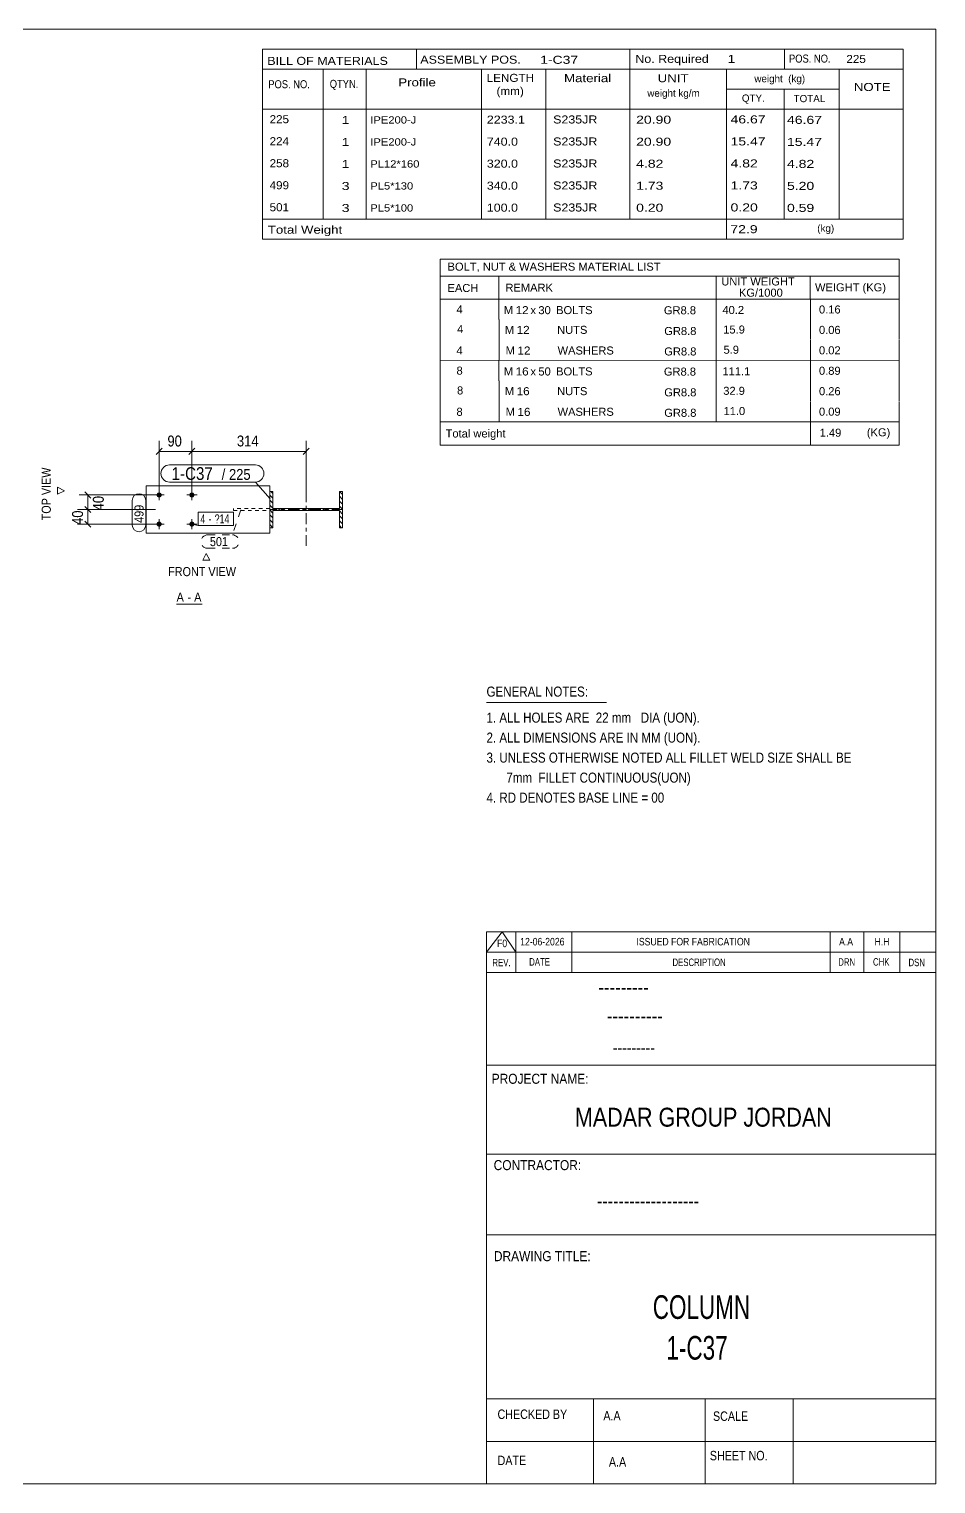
# Model space of a CAD drawing. Header units: millimetres. Extents: x 2 to 579, y 1 to 405.
# Drawn here: x 329.8 to 579, y 5 to 405 of the extents above; entities that cross this region are included whole.
import ezdxf

# ---------------------------------------------------------------- set-up
doc = ezdxf.new("R2010")
doc.units = ezdxf.units.MM
for name, pattern in [('XKITLINE00', [0]), ('XKITLINE01', [4, 1, -1, 1, -1]), ('XKITLINE02', [4, 2, -2]), ('XKITLINE03', [6, 3, -1, 1, -1])]:
    doc.linetypes.add(name, pattern=pattern)
for name, color, linetype, lineweight in [('Bolt', 3, 'Continuous', 0), ('BoltMark', 7, 'Continuous', 0), ('Dimensions', 7, 'Continuous', 0), ('DrawingSheet', 5, 'Continuous', 0), ('OtherObjectType', 7, 'Continuous', 0), ('Part', 2, 'Continuous', 0), ('PartMark', 7, 'Continuous', 0)]:
    doc.layers.add(name, color=color, linetype=linetype, lineweight=lineweight)
doc.styles.add('@ARIAL_UNICODE_MS_BOLD', font='ARIAL.TTF')
doc.styles.add('ARIAL', font='ARIAL.TTF')
doc.styles.add('ARIAL_NARROW', font='ARIALN.TTF')
doc.styles.add('COMIC_SANS_MS_BOLD', font='COMICBD.TTF')
doc.styles.add('SWIS721_EX_BT', font='ARIAL.TTF')
doc.styles.add('SWISSE', font='ARIAL.TTF')

# ---------------------------------------------------------------- blocks, each defined once
blk = doc.blocks.new('*A1')
at = {"layer": 'Part', "color": 7, "linetype": 'XKITLINE00', "lineweight": 0}
for p, q in [((396.81, 276), (395.96, 276.85)), ((396.81, 277.34), (396.25, 277.9)), ((415.96, 277.05), (415.11, 277.9)), ((415.96, 275.7), (415.11, 276.55)), ((396.81, 274.65), (395.96, 275.5)), ((396.81, 273.3), (395.96, 274.15)), ((396.81, 271.95), (395.96, 272.8)), ((397.49, 272.62), (396.93, 273.18)), ((398.83, 272.62), (398.27, 273.18)), ((400.18, 272.62), (399.62, 273.18)), ((401.53, 272.62), (400.97, 273.18)), ((402.87, 272.62), (402.31, 273.18)), ((404.22, 272.62), (403.66, 273.18)), ((405.57, 272.62), (405.01, 273.18)), ((406.92, 272.62), (406.36, 273.18)), ((408.26, 272.62), (407.7, 273.18)), ((409.61, 272.62), (409.05, 273.18)), ((410.96, 272.62), (410.4, 273.18)), ((412.3, 272.62), (411.74, 273.18)), ((413.65, 272.62), (413.09, 273.18)), ((415, 272.62), (414.44, 273.18)), ((415.96, 274.36), (415.11, 275.21)), ((415.96, 273.01), (415.11, 273.86)), ((415.96, 271.66), (415.11, 272.51)), ((396.81, 270.61), (395.96, 271.46)), ((396.81, 269.26), (395.96, 270.11)), ((396.81, 267.91), (395.96, 268.76)), ((415.96, 270.32), (415.11, 271.17)), ((415.96, 268.97), (415.11, 269.82)), ((415.68, 267.9), (415.11, 268.47))]:
    blk.add_line(p, q, dxfattribs=at)
blk = doc.blocks.new('*A28')
at = {"layer": 'Bolt'}
for points in [[(365.57, 277.6), (365.6, 277.6), (365.64, 277.59), (365.67, 277.59), (365.71, 277.58), (365.74, 277.57), (365.77, 277.56), (365.8, 277.55), (365.83, 277.53), (365.87, 277.52), (365.9, 277.5), (365.92, 277.48), (365.95, 277.46), (365.98, 277.44), (366.01, 277.42), (366.03, 277.4), (366.05, 277.37), (366.08, 277.35), (366.1, 277.32), (366.12, 277.29), (366.14, 277.26), (366.15, 277.23), (366.17, 277.2), (366.18, 277.17), (366.19, 277.14), (366.21, 277.1), (366.21, 277.07), (366.22, 277.04), (366.23, 277), (366.23, 276.97), (366.23, 276.94), (366.24, 276.9), (366.23, 276.87), (366.23, 276.83), (366.23, 276.8), (366.22, 276.76), (366.21, 276.73), (366.21, 276.7), (366.19, 276.67), (366.18, 276.63), (366.17, 276.6), (366.15, 276.57), (366.14, 276.54), (366.12, 276.51), (366.1, 276.48), (366.08, 276.46), (366.05, 276.43), (366.03, 276.41), (366.01, 276.38), (365.98, 276.36), (365.95, 276.34), (365.92, 276.32), (365.9, 276.3), (365.87, 276.28), (365.83, 276.27), (365.8, 276.25), (365.77, 276.24), (365.74, 276.23), (365.71, 276.22), (365.67, 276.21), (365.64, 276.21), (365.6, 276.2), (365.57, 276.2), (365.54, 276.2), (365.5, 276.2), (365.47, 276.2), (365.43, 276.21), (365.4, 276.21), (365.37, 276.22), (365.33, 276.23), (365.3, 276.24), (365.27, 276.25), (365.24, 276.27), (365.21, 276.28), (365.18, 276.3), (365.15, 276.32), (365.12, 276.34), (365.09, 276.36), (365.07, 276.38), (365.04, 276.41), (365.02, 276.43), (364.99, 276.46), (364.97, 276.48), (364.95, 276.51), (364.94, 276.54), (364.92, 276.57), (364.9, 276.6), (364.89, 276.63), (364.88, 276.67), (364.87, 276.7), (364.86, 276.73), (364.85, 276.76), (364.84, 276.8), (364.84, 276.83), (364.84, 276.87), (364.84, 276.9), (364.84, 276.94), (364.84, 276.97), (364.84, 277), (364.85, 277.04), (364.86, 277.07), (364.87, 277.1), (364.88, 277.14), (364.89, 277.17), (364.9, 277.2), (364.92, 277.23), (364.94, 277.26), (364.95, 277.29), (364.97, 277.32), (364.99, 277.35), (365.02, 277.37), (365.04, 277.4), (365.07, 277.42), (365.09, 277.44), (365.12, 277.46), (365.15, 277.48), (365.18, 277.5), (365.21, 277.52), (365.24, 277.53), (365.27, 277.55), (365.3, 277.56), (365.33, 277.57), (365.37, 277.58), (365.4, 277.59), (365.43, 277.59), (365.47, 277.6), (365.5, 277.6), (365.54, 277.6)], [(374.57, 277.6), (374.6, 277.6), (374.64, 277.59), (374.67, 277.59), (374.71, 277.58), (374.74, 277.57), (374.77, 277.56), (374.8, 277.55), (374.83, 277.53), (374.87, 277.52), (374.9, 277.5), (374.92, 277.48), (374.95, 277.46), (374.98, 277.44), (375.01, 277.42), (375.03, 277.4), (375.05, 277.37), (375.08, 277.35), (375.1, 277.32), (375.12, 277.29), (375.14, 277.26), (375.15, 277.23), (375.17, 277.2), (375.18, 277.17), (375.19, 277.14), (375.21, 277.1), (375.21, 277.07), (375.22, 277.04), (375.23, 277), (375.23, 276.97), (375.23, 276.94), (375.24, 276.9), (375.23, 276.87), (375.23, 276.83), (375.23, 276.8), (375.22, 276.76), (375.21, 276.73), (375.21, 276.7), (375.19, 276.67), (375.18, 276.63), (375.17, 276.6), (375.15, 276.57), (375.14, 276.54), (375.12, 276.51), (375.1, 276.48), (375.08, 276.46), (375.05, 276.43), (375.03, 276.41), (375.01, 276.38), (374.98, 276.36), (374.95, 276.34), (374.92, 276.32), (374.9, 276.3), (374.87, 276.28), (374.83, 276.27), (374.8, 276.25), (374.77, 276.24), (374.74, 276.23), (374.71, 276.22), (374.67, 276.21), (374.64, 276.21), (374.6, 276.2), (374.57, 276.2), (374.54, 276.2), (374.5, 276.2), (374.47, 276.2), (374.43, 276.21), (374.4, 276.21), (374.37, 276.22), (374.33, 276.23), (374.3, 276.24), (374.27, 276.25), (374.24, 276.27), (374.21, 276.28), (374.18, 276.3), (374.15, 276.32), (374.12, 276.34), (374.09, 276.36), (374.07, 276.38), (374.04, 276.41), (374.02, 276.43), (373.99, 276.46), (373.97, 276.48), (373.95, 276.51), (373.94, 276.54), (373.92, 276.57), (373.9, 276.6), (373.89, 276.63), (373.88, 276.67), (373.87, 276.7), (373.86, 276.73), (373.85, 276.76), (373.84, 276.8), (373.84, 276.83), (373.84, 276.87), (373.84, 276.9), (373.84, 276.94), (373.84, 276.97), (373.84, 277), (373.85, 277.04), (373.86, 277.07), (373.87, 277.1), (373.88, 277.14), (373.89, 277.17), (373.9, 277.2), (373.92, 277.23), (373.94, 277.26), (373.95, 277.29), (373.97, 277.32), (373.99, 277.35), (374.02, 277.37), (374.04, 277.4), (374.07, 277.42), (374.09, 277.44), (374.12, 277.46), (374.15, 277.48), (374.18, 277.5), (374.21, 277.52), (374.24, 277.53), (374.27, 277.55), (374.3, 277.56), (374.33, 277.57), (374.37, 277.58), (374.4, 277.59), (374.43, 277.59), (374.47, 277.6), (374.5, 277.6), (374.54, 277.6)], [(365.57, 269.6), (365.6, 269.6), (365.64, 269.59), (365.67, 269.59), (365.71, 269.58), (365.74, 269.57), (365.77, 269.56), (365.8, 269.55), (365.83, 269.53), (365.87, 269.52), (365.9, 269.5), (365.92, 269.48), (365.95, 269.46), (365.98, 269.44), (366.01, 269.42), (366.03, 269.4), (366.05, 269.37), (366.08, 269.35), (366.1, 269.32), (366.12, 269.29), (366.14, 269.26), (366.15, 269.23), (366.17, 269.2), (366.18, 269.17), (366.19, 269.14), (366.21, 269.1), (366.21, 269.07), (366.22, 269.04), (366.23, 269), (366.23, 268.97), (366.23, 268.94), (366.24, 268.9), (366.23, 268.87), (366.23, 268.83), (366.23, 268.8), (366.22, 268.76), (366.21, 268.73), (366.21, 268.7), (366.19, 268.67), (366.18, 268.63), (366.17, 268.6), (366.15, 268.57), (366.14, 268.54), (366.12, 268.51), (366.1, 268.48), (366.08, 268.46), (366.05, 268.43), (366.03, 268.41), (366.01, 268.38), (365.98, 268.36), (365.95, 268.34), (365.92, 268.32), (365.9, 268.3), (365.87, 268.28), (365.83, 268.27), (365.8, 268.25), (365.77, 268.24), (365.74, 268.23), (365.71, 268.22), (365.67, 268.21), (365.64, 268.21), (365.6, 268.2), (365.57, 268.2), (365.54, 268.2), (365.5, 268.2), (365.47, 268.2), (365.43, 268.21), (365.4, 268.21), (365.37, 268.22), (365.33, 268.23), (365.3, 268.24), (365.27, 268.25), (365.24, 268.27), (365.21, 268.28), (365.18, 268.3), (365.15, 268.32), (365.12, 268.34), (365.09, 268.36), (365.07, 268.38), (365.04, 268.41), (365.02, 268.43), (364.99, 268.46), (364.97, 268.48), (364.95, 268.51), (364.94, 268.54), (364.92, 268.57), (364.9, 268.6), (364.89, 268.63), (364.88, 268.67), (364.87, 268.7), (364.86, 268.73), (364.85, 268.76), (364.84, 268.8), (364.84, 268.83), (364.84, 268.87), (364.84, 268.9), (364.84, 268.94), (364.84, 268.97), (364.84, 269), (364.85, 269.04), (364.86, 269.07), (364.87, 269.1), (364.88, 269.14), (364.89, 269.17), (364.9, 269.2), (364.92, 269.23), (364.94, 269.26), (364.95, 269.29), (364.97, 269.32), (364.99, 269.35), (365.02, 269.37), (365.04, 269.4), (365.07, 269.42), (365.09, 269.44), (365.12, 269.46), (365.15, 269.48), (365.18, 269.5), (365.21, 269.52), (365.24, 269.53), (365.27, 269.55), (365.3, 269.56), (365.33, 269.57), (365.37, 269.58), (365.4, 269.59), (365.43, 269.59), (365.47, 269.6), (365.5, 269.6), (365.54, 269.6)], [(374.57, 269.6), (374.6, 269.6), (374.64, 269.59), (374.67, 269.59), (374.71, 269.58), (374.74, 269.57), (374.77, 269.56), (374.8, 269.55), (374.83, 269.53), (374.87, 269.52), (374.9, 269.5), (374.92, 269.48), (374.95, 269.46), (374.98, 269.44), (375.01, 269.42), (375.03, 269.4), (375.05, 269.37), (375.08, 269.35), (375.1, 269.32), (375.12, 269.29), (375.14, 269.26), (375.15, 269.23), (375.17, 269.2), (375.18, 269.17), (375.19, 269.14), (375.21, 269.1), (375.21, 269.07), (375.22, 269.04), (375.23, 269), (375.23, 268.97), (375.23, 268.94), (375.24, 268.9), (375.23, 268.87), (375.23, 268.83), (375.23, 268.8), (375.22, 268.76), (375.21, 268.73), (375.21, 268.7), (375.19, 268.67), (375.18, 268.63), (375.17, 268.6), (375.15, 268.57), (375.14, 268.54), (375.12, 268.51), (375.1, 268.48), (375.08, 268.46), (375.05, 268.43), (375.03, 268.41), (375.01, 268.38), (374.98, 268.36), (374.95, 268.34), (374.92, 268.32), (374.9, 268.3), (374.87, 268.28), (374.83, 268.27), (374.8, 268.25), (374.77, 268.24), (374.74, 268.23), (374.71, 268.22), (374.67, 268.21), (374.64, 268.21), (374.6, 268.2), (374.57, 268.2), (374.54, 268.2), (374.5, 268.2), (374.47, 268.2), (374.43, 268.21), (374.4, 268.21), (374.37, 268.22), (374.33, 268.23), (374.3, 268.24), (374.27, 268.25), (374.24, 268.27), (374.21, 268.28), (374.18, 268.3), (374.15, 268.32), (374.12, 268.34), (374.09, 268.36), (374.07, 268.38), (374.04, 268.41), (374.02, 268.43), (373.99, 268.46), (373.97, 268.48), (373.95, 268.51), (373.94, 268.54), (373.92, 268.57), (373.9, 268.6), (373.89, 268.63), (373.88, 268.67), (373.87, 268.7), (373.86, 268.73), (373.85, 268.76), (373.84, 268.8), (373.84, 268.83), (373.84, 268.87), (373.84, 268.9), (373.84, 268.94), (373.84, 268.97), (373.84, 269), (373.85, 269.04), (373.86, 269.07), (373.87, 269.1), (373.88, 269.14), (373.89, 269.17), (373.9, 269.2), (373.92, 269.23), (373.94, 269.26), (373.95, 269.29), (373.97, 269.32), (373.99, 269.35), (374.02, 269.37), (374.04, 269.4), (374.07, 269.42), (374.09, 269.44), (374.12, 269.46), (374.15, 269.48), (374.18, 269.5), (374.21, 269.52), (374.24, 269.53), (374.27, 269.55), (374.3, 269.56), (374.33, 269.57), (374.37, 269.58), (374.4, 269.59), (374.43, 269.59), (374.47, 269.6), (374.5, 269.6), (374.54, 269.6)]]:
    blk.add_hatch(color=3, dxfattribs=at).paths.add_polyline_path(points, flags=17)
at = {"layer": 'Bolt', "color": 3, "linetype": 'XKITLINE00', "lineweight": 0}
for p, q in [((364.14, 276.9), (366.94, 276.9)), ((365.54, 278.3), (365.54, 275.5)), ((373.14, 276.9), (375.94, 276.9)), ((374.54, 278.3), (374.54, 275.5)), ((364.14, 268.9), (366.94, 268.9)), ((365.54, 270.3), (365.54, 267.5)), ((373.14, 268.9), (375.94, 268.9)), ((374.54, 270.3), (374.54, 267.5))]:
    blk.add_line(p, q, dxfattribs=at)
blk = doc.blocks.new('*A29')
at = {"layer": 'Part', "color": 7, "linetype": 'XKITLINE03', "lineweight": 0}
for p, q in [((405.96, 262.9), (405.96, 282.9)), ((415.96, 272.9), (395.96, 272.9))]:
    blk.add_line(p, q, dxfattribs=at)
at = {"layer": 'Part', "color": 2, "linetype": 'XKITLINE00', "lineweight": 0}
for p, q in [((395.96, 267.9), (395.96, 277.9)), ((395.96, 277.9), (396.81, 277.9)), ((396.81, 277.9), (396.81, 273.18)), ((415.11, 277.9), (415.96, 277.9)), ((415.11, 273.18), (415.11, 277.9)), ((415.96, 277.9), (415.96, 267.9)), ((396.81, 273.18), (415.11, 273.18)), ((415.11, 272.62), (396.81, 272.62)), ((396.81, 272.62), (396.81, 267.9)), ((415.11, 267.9), (415.11, 272.62)), ((396.81, 267.9), (395.96, 267.9)), ((415.96, 267.9), (415.11, 267.9))]:
    blk.add_line(p, q, dxfattribs=at)
blk = doc.blocks.new('*A30')
at = {"layer": 'Part', "color": 2, "linetype": 'XKITLINE00', "lineweight": 0}
for p, q in [((361.96, 266.4), (361.96, 279.4)), ((361.96, 279.4), (395.96, 279.4)), ((395.96, 279.4), (395.96, 277.9)), ((361.96, 266.4), (395.96, 266.4)), ((395.96, 266.4), (395.96, 267.9))]:
    blk.add_line(p, q, dxfattribs=at)
at = {"layer": 'Part', "color": 7, "linetype": 'XKITLINE01', "lineweight": 0}
blk.add_line((395.96, 277.9), (395.96, 267.9), dxfattribs=at)
blk = doc.blocks.new('*A31')
at = {"layer": 'Part', "color": 7, "linetype": 'XKITLINE01', "lineweight": 0}
for p, q in [((385.96, 273.15), (385.96, 272.65)), ((395.96, 273.15), (385.96, 273.15)), ((385.96, 272.65), (395.96, 272.65)), ((395.96, 272.65), (395.96, 273.15))]:
    blk.add_line(p, q, dxfattribs=at)
blk = doc.blocks.new('*A32')
at = {"layer": 'DrawingSheet', "color": 5, "linetype": 'XKITLINE00', "lineweight": 0}
for p, q in [((579, 405), (5, 405)), ((5, 405), (5, 5)), ((579, 5), (579, 405)), ((5, 5), (579, 5))]:
    blk.add_line(p, q, dxfattribs=at)
at = {"layer": 'DrawingSheet', "color": 5, "style": 'ARIAL', "width": 0.85}
blk.add_text('Tekla structures', height=2, rotation=90, dxfattribs=at).set_placement((4.5, 5.5))
blk = doc.blocks.new('*A33')
at = {"layer": 'OtherObjectType', "color": 7, "linetype": 'XKITLINE00', "lineweight": 0}
for p, q in [((442.76, 341.75), (442.75, 330.75)), ((442.76, 341.75), (568.88, 341.75)), ((568.88, 341.75), (568.88, 330.75)), ((442.75, 337.1), (568.88, 337.1)), ((458.87, 337.11), (458.87, 330.75)), ((518.57, 337.11), (518.57, 330.75)), ((544.47, 337.09), (544.47, 330.75)), ((442.76, 330.72), (442.76, 325.22)), ((442.77, 330.75), (568.88, 330.75)), ((458.92, 330.75), (458.92, 325.13)), ((518.57, 330.75), (518.57, 325.13)), ((544.5, 330.75), (544.5, 325.25)), ((568.88, 330.75), (568.88, 325.25)), ((442.79, 325.13), (442.79, 319.52)), ((458.95, 325.13), (458.95, 319.51)), ((518.57, 325.13), (518.57, 319.51)), ((544.5, 325.13), (544.5, 319.63)), ((568.88, 325.13), (568.88, 319.63)), ((442.79, 319.5), (442.79, 313.93)), ((458.95, 319.51), (458.95, 313.89)), ((518.57, 319.51), (518.57, 313.89)), ((544.5, 319.51), (544.5, 313.9)), ((568.88, 319.51), (568.88, 313.9)), ((568.88, 313.9), (442.75, 313.93)), ((442.76, 313.86), (442.76, 308.36)), ((458.92, 313.89), (458.92, 308.27)), ((518.57, 313.89), (518.57, 308.27)), ((544.5, 313.89), (544.5, 308.39)), ((568.88, 313.89), (568.88, 308.39)), ((442.79, 308.27), (442.79, 302.66)), ((458.95, 308.27), (458.95, 302.66)), ((518.57, 308.27), (518.57, 302.66)), ((544.5, 308.27), (544.5, 302.77)), ((568.88, 308.27), (568.88, 302.77)), ((442.79, 302.64), (442.79, 297.07)), ((458.95, 302.65), (458.95, 297.04)), ((518.57, 302.66), (518.57, 297.04)), ((544.5, 302.65), (544.5, 297.05)), ((568.88, 302.65), (568.88, 297.04)), ((568.88, 297.04), (442.75, 297.07)), ((442.78, 297.04), (442.78, 290.63)), ((442.85, 297.03), (568.87, 297.04)), ((544.5, 297), (544.5, 290.59)), ((568.87, 297.01), (568.87, 290.59)), ((442.77, 290.59), (568.87, 290.59))]:
    blk.add_line(p, q, dxfattribs=at)
at = {"layer": 'OtherObjectType', "color": 7, "style": 'ARIAL_NARROW'}
for s, width, p in [('BOLT, NUT & WASHERS MATERIAL LIST', 1.211571, (444.79, 338.59)), ('UNIT WEIGHT', 1.211571, (520.03, 334.52)), ('EACH', 1.211571, (444.78, 332.72)), ('REMARK', 1.211571, (460.7, 332.81)), (' KG/1000', 1.211571, (524.02, 331.43)), ('WEIGHT (KG)', 1.211571, (545.78, 332.9)), ('4', 1.211571, (447.26, 326.85)), ('M', 1.211571, (460.26, 326.65)), ('12', 1.275, (463.5, 326.63)), ('x', 1.211571, (467.58, 326.63)), ('30', 1.211571, (469.76, 326.62)), ('BOLTS', 1.211571, (474.63, 326.64)), ('GR8.8', 1.211571, (504.25, 326.59)), ('40.2', 1.211571, (520.34, 326.68)), ('0.16', 1.211571, (546.87, 326.81)), ('4', 1.211571, (447.4, 321.41)), ('M', 1.211571, (460.54, 321.21)), ('12', 1.275, (463.78, 321.19)), ('NUTS', 1.211571, (474.91, 321.21)), ('GR8.8', 1.211571, (504.35, 320.89)), ('15.9', 1.211571, (520.56, 321.3)), ('0.06', 1.211571, (546.87, 321.19)), ('4', 1.211571, (447.24, 315.54)), ('M', 1.211571, (460.76, 315.54)), ('12', 1.275, (464, 315.52)), ('WASHERS', 1.211571, (475.04, 315.53)), ('GR8.8', 1.211571, (504.35, 315.27)), ('5.9', 1.211571, (520.64, 315.74)), ('0.02', 1.211571, (546.87, 315.58)), ('8', 1.211571, (447.26, 310)), ('16', 1.275, (463.5, 309.77)), ('BOLTS', 1.211571, (474.63, 309.78)), ('111.1', 1.211571, (520.34, 309.82)), ('0.89', 1.211571, (546.87, 309.96)), ('M', 1.211571, (460.26, 309.79)), ('x', 1.211571, (467.58, 309.77)), ('50', 1.211571, (469.76, 309.76)), ('GR8.8', 1.211571, (504.25, 309.73)), ('8', 1.211571, (447.4, 304.55)), ('M', 1.211571, (460.54, 304.36)), ('16', 1.275, (463.78, 304.34)), ('NUTS', 1.211571, (474.91, 304.35)), ('GR8.8', 1.211571, (504.35, 304.03)), ('32.9', 1.211571, (520.56, 304.45)), ('0.26', 1.211571, (546.87, 304.34)), ('8', 1.211571, (447.24, 298.68)), ('M', 1.211571, (460.76, 298.68)), ('16', 1.275, (464, 298.66)), ('WASHERS', 1.211571, (475.04, 298.68)), ('GR8.8', 1.211571, (504.35, 298.41)), ('11.0', 1.211571, (520.64, 298.88)), ('0.09', 1.211571, (546.87, 298.72)), ('Total weight', 1.211571, (444.26, 292.71)), ('1.49', 1.211571, (547.07, 292.94)), ('(KG)', 1.211571, (560.02, 293.04))]:
    blk.add_text(s, height=2.2, dxfattribs=dict(at, width=width)).set_placement(p)
blk = doc.blocks.new('*A34')
at = {"layer": 'OtherObjectType', "color": 7, "linetype": 'XKITLINE00', "lineweight": 0}
blk.add_line((455.5, 219.82), (488.5, 219.82), dxfattribs=at)
at = {"layer": 'OtherObjectType', "color": 7, "style": 'ARIAL_NARROW', "width": 1.008832}
for s, p in [('GENERAL NOTES:', (455.5, 221.47)), ('1. ALL HOLES ARE  22 mm   DIA (UON).', (455.5, 214.32)), ('2. ALL DIMENSIONS ARE IN MM (UON).', (455.5, 208.82)), ('3. UNLESS OTHERWISE NOTED ALL FILLET WELD SIZE SHALL BE', (455.5, 203.32)), ('7mm  FILLET CONTINUOUS(UON)', (460.95, 197.82)), ('4. RD DENOTES BASE LINE = 00', (455.5, 192.32))]:
    blk.add_text(s, height=2.75, dxfattribs=at).set_placement(p)
blk = doc.blocks.new('*A35')
at = {"layer": 'OtherObjectType', "color": 7, "linetype": 'XKITLINE00', "lineweight": 0}
for p, q in [((455.5, 156.76), (579, 156.76)), ((455.5, 151.21), (459.82, 156.76)), ((455.5, 151.21), (455.5, 156.76)), ((459.82, 156.76), (463.53, 151.21)), ((463.53, 151.21), (463.53, 156.76)), ((478.97, 151.21), (478.97, 156.76)), ((549.98, 151.21), (549.98, 156.76)), ((559.24, 151.21), (559.24, 156.76)), ((569.12, 151.21), (569.12, 156.76)), ((579, 151.21), (579, 156.76)), ((455.5, 151.21), (579, 151.21)), ((455.5, 145.65), (455.5, 151.21)), ((459.21, 151.21), (579, 151.21)), ((463.53, 145.65), (463.53, 151.21)), ((478.97, 145.65), (478.97, 151.21)), ((549.98, 145.65), (549.98, 151.21)), ((559.24, 145.65), (559.24, 151.21)), ((569.12, 145.65), (569.12, 151.21)), ((579, 145.65), (579, 151.21))]:
    blk.add_line(p, q, dxfattribs=at)
at = {"layer": 'OtherObjectType', "color": 7, "style": 'ARIAL_NARROW'}
for s, height, width, p in [('F0', 2.058, 1.008832, (458.4, 152.59)), ('12-06-2026', 2.058, 1.008832, (464.76, 153.06)), ('ISSUED FOR FABRICATION', 2.0583, 1.008832, (496.71, 153.06)), ('A.A', 2.058, 1.008832, (552.4, 153.06)), ('H.H', 2.058, 1.008832, (562.13, 153.06)), ('REV.', 2.058, 0.907949, (457.13, 147.31)), ('DATE', 2.058, 0.907949, (467.23, 147.5)), ('DESCRIPTION', 2.0583, 0.907949, (506.61, 147.39)), ('DRN', 2.058, 0.907949, (552.17, 147.47)), ('CHK', 2.058, 0.907949, (561.72, 147.5)), ('DSN', 2.058, 0.907949, (571.47, 147.35))]:
    blk.add_text(s, height=height, dxfattribs=dict(at, width=width)).set_placement(p)
blk = doc.blocks.new('*A37')
at = {"layer": 'OtherObjectType', "color": 2, "linetype": 'XKITLINE00', "lineweight": 0}
for p, q in [((455.5, 145.65), (579, 145.65)), ((455.5, 5), (455.5, 145.64)), ((578.98, 145.64), (579, 5)), ((579, 120.14), (455.5, 120.14)), ((455.5, 95.63), (579, 95.63)), ((579, 73.49), (455.5, 73.49)), ((579, 28.4), (455.5, 28.4)), ((484.94, 28.4), (484.94, 5)), ((515.62, 5), (515.62, 28.4)), ((539.75, 5), (539.75, 28.4)), ((579, 16.7), (455.5, 16.7)), ((579, 5), (455.5, 5))]:
    blk.add_line(p, q, dxfattribs=at)
at = {"layer": 'OtherObjectType', "color": 4, "style": '@ARIAL_UNICODE_MS_BOLD', "width": 0.85}
blk.add_text('---------', height=3.9, dxfattribs=at).set_placement((486.23, 139.59))
at = {"layer": 'OtherObjectType', "color": 7, "style": 'ARIAL', "width": 0.85}
for s, height, p in [('----------', 3.9, (488.56, 131.77)), ('---------', 3.25, (490.21, 123.31))]:
    blk.add_text(s, height=height, dxfattribs=at).set_placement(p)
at = {"layer": 'OtherObjectType', "color": 3, "width": 0.85}
for s, style, p in [('PROJECT NAME:', 'SWIS721_EX_BT', (456.92, 115.01)), ('CONTRACTOR:', 'SWISSE', (457.47, 91.27)), ('DRAWING TITLE:', 'SWIS721_EX_BT', (457.53, 66.24))]:
    blk.add_text(s, height=2.7618, dxfattribs=dict(at, style=style)).set_placement(p)
at = {"layer": 'OtherObjectType', "color": 7, "width": 0.85}
for s, height, p in [('MADAR GROUP JORDAN', 5.2, (479.79, 103.23)), ('CHECKED BY', 2.592, (458.53, 22.86)), ('A.A', 2.592, (487.61, 22.45)), ('SCALE', 2.592, (517.74, 22.33)), ('DATE', 2.592, (458.54, 10.16)), ('A.A', 2.592, (489.14, 9.76)), ('SHEET NO.', 2.592, (516.87, 11.49))]:
    blk.add_text(s, height=height, dxfattribs=at).set_placement(p)
at = {"layer": 'OtherObjectType', "color": 1}
for s, height, style, width, p in [('-------------------', 3.9, 'COMIC_SANS_MS_BOLD', 0.85, (485.87, 80.86)), ('COLUMN', 6.5, 'ARIAL', 0.68, (501.19, 50.37)), ('1-C37', 6.5, 'ARIAL', 0.68, (504.95, 39.17))]:
    blk.add_text(s, height=height, dxfattribs=dict(at, style=style, width=width)).set_placement(p)
blk = doc.blocks.new('*A38')
at = {"layer": 'OtherObjectType', "color": 7, "linetype": 'XKITLINE00', "lineweight": 0}
for p, q in [((393.98, 399.5), (569.98, 399.5)), ((393.98, 399.5), (393.98, 388.5)), ((436.26, 399.42), (436.26, 393.87)), ((494.85, 394), (494.85, 399.5)), ((537.43, 393.96), (537.43, 399.42)), ((569.98, 394), (569.98, 399.5)), ((393.98, 394), (569.98, 394)), ((410.64, 394), (410.64, 383)), ((422.4, 393.98), (422.4, 383.03)), ((454.12, 393.99), (454.13, 383)), ((471.78, 393.98), (471.78, 383)), ((494.85, 393.98), (494.85, 383)), ((521.43, 394), (521.43, 383)), ((552.42, 394), (552.42, 383)), ((569.98, 394), (569.98, 388.5)), ((393.98, 388.5), (393.98, 383)), ((521.45, 388.52), (552.45, 388.52)), ((537.28, 388.52), (537.28, 383)), ((569.98, 388.5), (569.98, 383)), ((393.98, 383), (569.98, 383)), ((393.98, 383), (393.98, 376.95)), ((410.63, 383), (410.63, 376.95)), ((422.44, 382.99), (422.44, 376.95)), ((454.12, 383), (454.11, 376.95)), ((471.79, 383), (471.79, 376.95)), ((494.87, 383), (494.87, 376.95)), ((521.44, 383), (521.44, 376.95)), ((537.33, 382.95), (537.33, 376.95)), ((552.43, 383), (552.43, 376.95)), ((569.98, 383), (569.98, 376.95)), ((393.98, 376.95), (393.98, 370.9)), ((410.63, 376.95), (410.63, 370.9)), ((422.44, 376.94), (422.44, 370.9)), ((454.12, 376.95), (454.11, 370.9)), ((471.79, 376.95), (471.79, 370.9)), ((494.87, 376.95), (494.87, 370.9)), ((521.44, 376.95), (521.44, 370.9)), ((537.33, 376.9), (537.33, 370.9)), ((552.43, 376.95), (552.43, 370.9)), ((569.98, 376.95), (569.98, 370.9)), ((393.98, 370.9), (393.98, 364.85)), ((410.63, 370.9), (410.63, 364.85)), ((422.44, 370.89), (422.44, 364.85)), ((454.12, 370.9), (454.11, 364.85)), ((471.79, 370.9), (471.79, 364.85)), ((494.87, 370.9), (494.87, 364.85)), ((521.44, 370.9), (521.44, 364.85)), ((537.33, 370.85), (537.33, 364.85)), ((552.43, 370.9), (552.43, 364.85)), ((569.98, 370.9), (569.98, 364.85)), ((393.98, 364.85), (393.98, 358.8)), ((410.63, 364.85), (410.63, 358.8)), ((422.44, 364.84), (422.44, 358.8)), ((454.12, 364.85), (454.11, 358.8)), ((471.79, 364.85), (471.79, 358.8)), ((494.87, 364.85), (494.87, 358.8)), ((521.44, 364.85), (521.44, 358.8)), ((537.33, 364.8), (537.33, 358.8)), ((552.43, 364.85), (552.43, 358.8)), ((569.98, 364.85), (569.98, 358.8)), ((393.98, 358.8), (393.98, 352.75)), ((410.63, 358.8), (410.63, 352.75)), ((422.44, 358.79), (422.44, 352.75)), ((454.12, 358.8), (454.11, 352.75)), ((471.79, 358.8), (471.79, 352.75)), ((494.87, 358.8), (494.87, 352.75)), ((521.44, 358.8), (521.44, 352.75)), ((537.33, 358.75), (537.33, 352.75)), ((552.43, 358.8), (552.43, 352.75)), ((569.98, 358.8), (569.98, 352.75)), ((393.98, 352.75), (569.98, 352.75)), ((393.98, 352.75), (393.98, 347.25)), ((521.44, 352.75), (521.44, 347.25)), ((569.98, 352.75), (569.98, 347.25)), ((393.98, 347.25), (569.98, 347.25))]:
    blk.add_line(p, q, dxfattribs=at)
at = {"layer": 'OtherObjectType', "color": 7, "style": 'ARIAL_NARROW'}
for s, height, width, p in [('BILL OF MATERIALS', 2.2, 1.36, (395.25, 395.16)), ('ASSEMBLY POS.', 2.2, 1.36, (437.3, 395.5)), ('1-C37', 2.2, 1.525501, (470.23, 395.46)), ('No. Required', 2.2, 1.36, (496.39, 395.72)), ('1', 2.2, 1.525501, (521.75, 395.72)), ('POS. NO.', 2.2, 1.02, (538.63, 395.79)), ('225', 2.2, 1.270501, (554.4, 395.69)), ('LENGTH', 2.2, 1.275, (455.54, 390.49)), ('Material', 2.2, 1.445, (476.81, 390.41)), ('UNIT', 2.2, 1.445, (502.52, 390.4)), ('weight  (kg)', 1.98, 1.19, (529.11, 390.39)), ('POS. NO.', 2.2, 1.02, (395.53, 388.74)), ('QTYN.', 2.2, 1.02, (412.42, 388.84)), ('Profile', 2.2, 1.445, (431.26, 389.25)), ('(mm)', 2.2, 1.275, (458.26, 386.86)), ('weight kg/m', 1.98, 1.19, (499.69, 386.4)), ('NOTE', 2.2, 1.445, (556.44, 387.99)), ('QTY.', 1.98, 1.19, (525.68, 385.03)), ('TOTAL', 1.98, 1.19, (539.9, 384.91)), ('225', 2.2, 1.270501, (395.89, 379.12)), ('1', 2.2, 1.525501, (415.71, 378.91)), ('IPE200-J', 1.98, 1.355501, (423.56, 379.04)), ('2233.1', 2.2, 1.355501, (455.59, 379.01)), ('S235JR', 2.2, 1.355501, (473.81, 379.05)), ('20.90', 2.2, 1.525501, (496.62, 378.99)), ('46.67', 2.2, 1.525501, (522.57, 379.07)), ('46.67', 2.2, 1.525501, (538.08, 378.94)), ('224', 2.2, 1.270501, (395.89, 373.07)), ('1', 2.2, 1.525501, (415.71, 372.86)), ('IPE200-J', 1.98, 1.355501, (423.56, 372.99)), ('740.0', 2.2, 1.355501, (455.59, 372.96)), ('S235JR', 2.2, 1.355501, (473.81, 373)), ('20.90', 2.2, 1.525501, (496.62, 372.94)), ('15.47', 2.2, 1.525501, (522.57, 373.02)), ('15.47', 2.2, 1.525501, (538.08, 372.89)), ('258', 2.2, 1.270501, (395.89, 367.02)), ('1', 2.2, 1.525501, (415.71, 366.81)), ('PL12*160', 1.98, 1.355501, (423.56, 366.94)), ('320.0', 2.2, 1.355501, (455.59, 366.91)), ('S235JR', 2.2, 1.355501, (473.81, 366.95)), ('4.82', 2.2, 1.525501, (496.62, 366.89)), ('4.82', 2.2, 1.525501, (522.57, 366.97)), ('4.82', 2.2, 1.525501, (538.08, 366.84)), ('499', 2.2, 1.270501, (395.89, 360.97)), ('3', 2.2, 1.525501, (415.71, 360.76)), ('PL5*130', 1.98, 1.355501, (423.56, 360.89)), ('340.0', 2.2, 1.355501, (455.59, 360.86)), ('S235JR', 2.2, 1.355501, (473.81, 360.9)), ('1.73', 2.2, 1.525501, (496.62, 360.84)), ('1.73', 2.2, 1.525501, (522.57, 360.92)), ('5.20', 2.2, 1.525501, (538.08, 360.79)), ('501', 2.2, 1.270501, (395.89, 354.92)), ('3', 2.2, 1.525501, (415.71, 354.71)), ('PL5*100', 1.98, 1.355501, (423.56, 354.84)), ('100.0', 2.2, 1.355501, (455.59, 354.81)), ('S235JR', 2.2, 1.355501, (473.81, 354.85)), ('0.20', 2.2, 1.525501, (496.62, 354.79)), ('0.20', 2.2, 1.525501, (522.57, 354.87)), ('0.59', 2.2, 1.525501, (538.08, 354.74)), ('Total Weight', 2.2, 1.445, (395.4, 348.74)), ('72.9', 2.2, 1.525501, (522.52, 348.89)), ('(kg)', 1.98, 1.19, (546.4, 349.26))]:
    blk.add_text(s, height=height, dxfattribs=dict(at, width=width)).set_placement(p)
blk = doc.blocks.new('*A89')
at = {"layer": 'Dimensions', "color": 7, "linetype": 'XKITLINE00', "lineweight": 0}
for p, q in [((366.38, 289.75), (364.69, 288.05)), ((365.54, 277.9), (365.54, 291.75)), ((365.54, 288.9), (374.54, 288.9)), ((375.38, 289.75), (373.69, 288.05)), ((374.54, 277.9), (374.54, 291.75))]:
    blk.add_line(p, q, dxfattribs=at)
at = {"layer": 'Dimensions', "color": 3}
for p in [(365.54, 288.9), (374.54, 288.9)]:
    blk.add_point(p, dxfattribs=at)
at = {"layer": 'Dimensions', "color": 3, "style": 'ARIAL', "width": 0.85}
blk.add_text('90', height=3, dxfattribs=at).set_placement((367.81, 290.25))
blk = doc.blocks.new('*A90')
at = {"layer": 'Dimensions', "color": 7, "linetype": 'XKITLINE00', "lineweight": 0}
for p, q in [((375.38, 289.75), (373.69, 288.05)), ((374.54, 277.9), (374.54, 291.75)), ((374.54, 288.9), (405.96, 288.9)), ((406.8, 289.75), (405.11, 288.05)), ((405.96, 277.9), (405.96, 291.75))]:
    blk.add_line(p, q, dxfattribs=at)
at = {"layer": 'Dimensions', "color": 3}
for p in [(374.54, 288.9), (405.96, 288.9)]:
    blk.add_point(p, dxfattribs=at)
at = {"layer": 'Dimensions', "color": 3, "style": 'ARIAL', "width": 0.85}
blk.add_text('314', height=3, dxfattribs=at).set_placement((386.91, 290.25))
blk = doc.blocks.new('*A91')
at = {"layer": 'Dimensions', "color": 7, "linetype": 'XKITLINE00', "lineweight": 0}
for p, q in [((364.54, 272.9), (343.11, 272.9)), ((345.11, 273.75), (346.8, 272.05)), ((345.96, 268.9), (345.96, 272.9)), ((364.54, 268.9), (343.11, 268.9)), ((345.11, 269.75), (346.8, 268.05))]:
    blk.add_line(p, q, dxfattribs=at)
at = {"layer": 'Dimensions', "color": 3}
for p in [(345.96, 272.9), (345.96, 268.9)]:
    blk.add_point(p, dxfattribs=at)
at = {"layer": 'Dimensions', "color": 3, "style": 'ARIAL', "width": 0.85}
blk.add_text('40', height=3, rotation=90.0002, dxfattribs=at).set_placement((344.61, 268.68))
blk = doc.blocks.new('*A92')
at = {"layer": 'Dimensions', "color": 7, "linetype": 'XKITLINE00', "lineweight": 0}
for p, q in [((364.54, 276.9), (343.56, 276.9)), ((345.11, 277.75), (346.8, 276.05)), ((345.96, 272.9), (345.96, 276.9)), ((364.54, 272.9), (343.56, 272.9)), ((345.11, 273.75), (346.8, 272.05))]:
    blk.add_line(p, q, dxfattribs=at)
at = {"layer": 'Dimensions', "color": 3}
for p in [(345.96, 276.9), (345.96, 272.9)]:
    blk.add_point(p, dxfattribs=at)
at = {"layer": 'Dimensions', "color": 3, "style": 'ARIAL', "width": 0.85}
blk.add_text('40', height=3, rotation=90.0002, dxfattribs=at).set_placement((350.31, 272.68))
blk = doc.blocks.new('*A93')
at = {"layer": 'BoltMark', "color": 7, "linetype": 'XKITLINE00', "lineweight": 0}
for p, q in [((376.25, 272.17), (385.94, 272.17)), ((376.25, 268.47), (376.25, 272.17)), ((385.94, 268.47), (385.94, 272.17)), ((374.54, 268.9), (376.25, 268.47)), ((376.25, 268.47), (385.94, 268.47))]:
    blk.add_line(p, q, dxfattribs=at)
at = {"layer": 'BoltMark', "color": 3, "style": 'ARIAL_NARROW', "width": 0.85}
for s, p in [('4', (376.85, 269.07)), ('-', (379.12, 269.07)), ('?14', (380.78, 269.07))]:
    blk.add_text(s, height=2.5, dxfattribs=at).set_placement(p)
blk = doc.blocks.new('*A94')
at = {"layer": 'PartMark', "color": 7, "linetype": 'XKITLINE02', "lineweight": 0}
for p, q in [((387.98, 272.78), (385.66, 265.94)), ((378.89, 265.94), (385.66, 265.94)), ((378.89, 262.24), (385.66, 262.24))]:
    blk.add_line(p, q, dxfattribs=at)
for centre, start, end in [((378.89, 264.09), 90, 270), ((385.66, 264.09), 270, 90)]:
    blk.add_arc(centre, 1.85, start, end, dxfattribs=at)
at = {"layer": 'PartMark', "color": 3, "style": 'ARIAL', "width": 0.85}
blk.add_text('501', height=2.5, dxfattribs=at).set_placement((379.49, 262.84))
blk = doc.blocks.new('*A95')
at = {"layer": 'PartMark', "color": 7, "linetype": 'XKITLINE00', "lineweight": 0}
for p, q in [((358.16, 268.65), (358.16, 275.41)), ((361.86, 268.65), (361.86, 275.41))]:
    blk.add_line(p, q, dxfattribs=at)
for centre, start, end in [((360.01, 275.41), 0, 180), ((360.01, 268.65), 180, 0)]:
    blk.add_arc(centre, 1.85, start, end, dxfattribs=at)
at = {"layer": 'PartMark', "color": 3, "style": 'ARIAL', "width": 0.85}
blk.add_text('499', height=2.5, rotation=90.0002, dxfattribs=at).set_placement((361.26, 269.25))
blk = doc.blocks.new('*A96')
at = {"layer": 'PartMark', "color": 7, "linetype": 'XKITLINE00', "lineweight": 0}
for p, q in [((368.36, 285.15), (392, 285.15)), ((368.36, 280.45), (392, 280.45)), ((396, 275.87), (392, 280.45))]:
    blk.add_line(p, q, dxfattribs=at)
for centre, start, end in [((368.36, 282.8), 90, 270), ((392, 282.8), 270, 90)]:
    blk.add_arc(centre, 2.35, start, end, dxfattribs=at)
at = {"layer": 'PartMark', "color": 1, "style": 'ARIAL', "width": 0.85}
blk.add_text('1-C37', height=3.5, dxfattribs=at).set_placement((368.96, 281.05))
at = {"layer": 'PartMark', "color": 3, "style": 'ARIAL', "width": 0.85}
for s, p in [('/', (382.72, 281.05)), ('225', (384.73, 281.05))]:
    blk.add_text(s, height=3, dxfattribs=at).set_placement(p)
blk = doc.blocks.new('*A97')
at = {"layer": 'OtherObjectType', "color": 7, "linetype": 'XKITLINE00', "lineweight": 0}
for p, q in [((337.63, 277.16), (337.63, 279.03)), ((337.63, 279.03), (339.51, 278.09)), ((339.51, 278.09), (337.63, 277.16)), ((339.51, 278.09), (339.51, 278.09)), ((377.54, 258.96), (378.48, 260.84)), ((378.48, 260.84), (379.42, 258.96)), ((378.48, 260.84), (378.48, 260.84)), ((379.42, 258.96), (377.54, 258.96)), ((370.33, 246.84), (377.38, 246.84))]:
    blk.add_line(p, q, dxfattribs=at)
at = {"layer": 'OtherObjectType', "color": 7, "style": 'ARIAL', "width": 0.85}
blk.add_text('TOP VIEW', height=2.5, rotation=90, dxfattribs=at).set_placement((335.76, 269.94))
for s, p in [('FRONT VIEW', (368.02, 254.59)), ('A', (370.33, 247.59)), ('-', (373.3, 247.59)), ('A', (375.16, 247.59))]:
    blk.add_text(s, height=2.5, dxfattribs=at).set_placement(p)

msp = doc.modelspace()

# ---------------------------------------------------------------- block references
at = {"lineweight": 0}
for name in ['*A32', '*A38', '*A33', '*A89', '*A90', '*A96', '*A29', '*A92', '*A95', '*A30', '*A28', '*A1', '*A91', '*A93', '*A94', '*A31', '*A34', '*A35', '*A37']:
    msp.add_blockref(name, (0, 0), dxfattribs=at)
at = {"layer": 'OtherObjectType', "lineweight": 0}
msp.add_blockref('*A97', (0, 0), dxfattribs=at)

doc.saveas('drawing.dxf')
